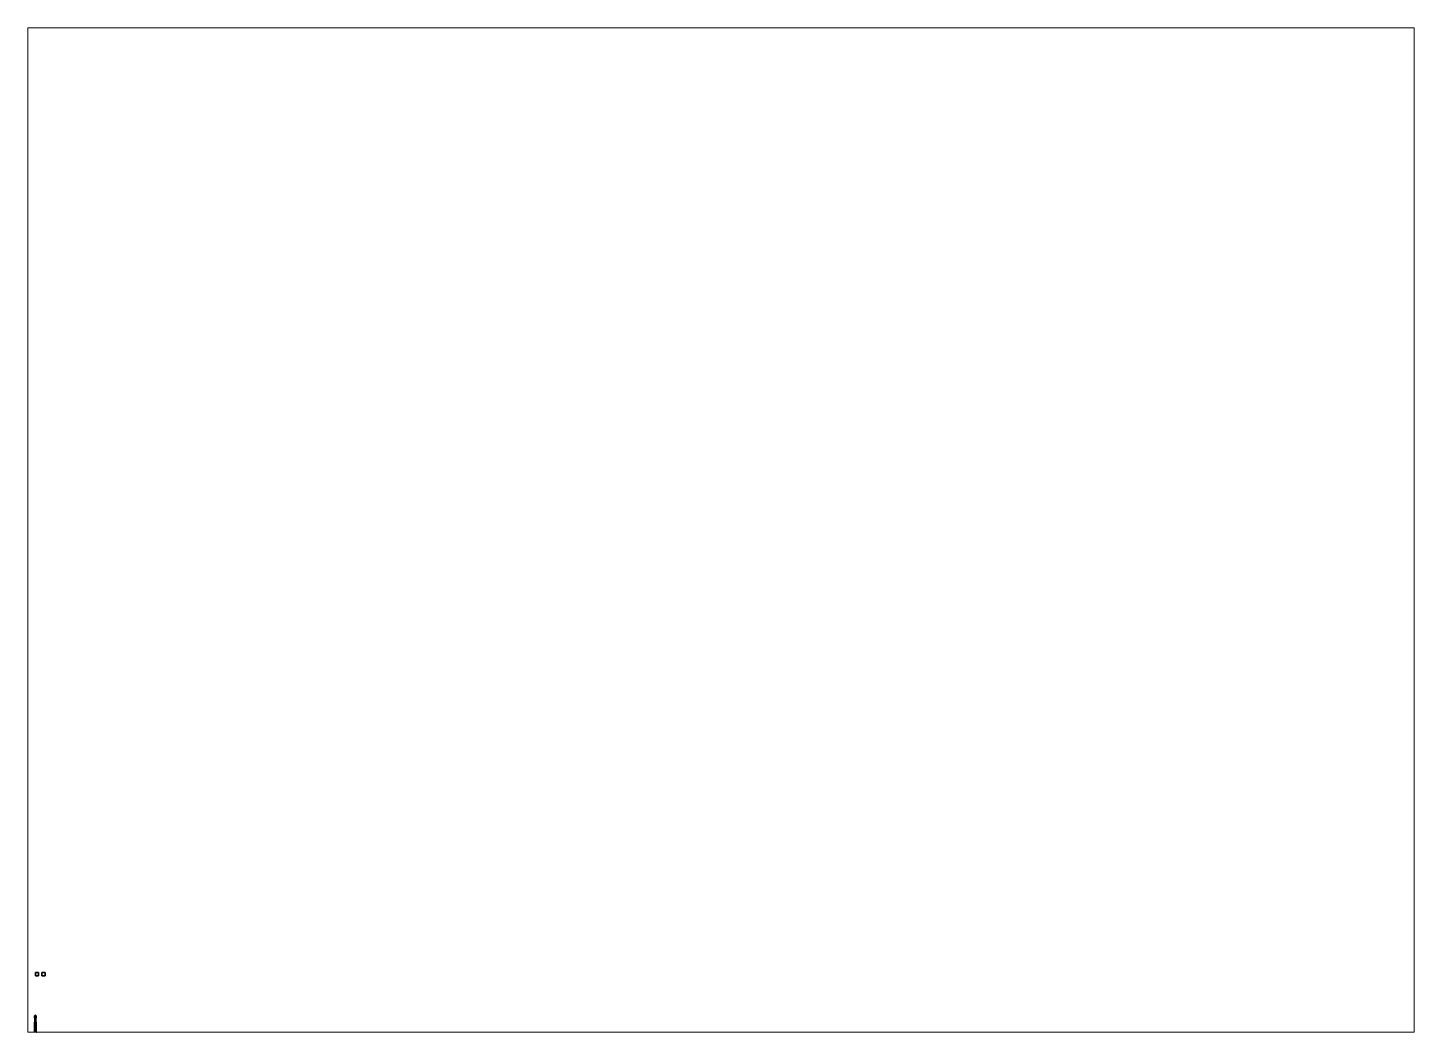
# Paper-space layout 'Layout1' of a CAD drawing. Header units: millimetres. Extents: x 28 to 251, y 20 to 181.
# The model-space entities are those that its viewports show. They can reach past a viewport. Long polylines and large blocks are cut down to what shows.
import ezdxf

# ---------------------------------------------------------------- set-up
doc = ezdxf.new("R2010")
doc.units = ezdxf.units.MM

msp = doc.modelspace()

# ---------------------------------------------------------------- linework, layer by layer
for points in [[(1, 13, 1), (1, 13), (0, 13), (0, 13, 1)], [(1, 13), (1, 12), (0, 12), (0, 13)], [(0, 13), (0, 12), (0, 12, 1), (0, 13, 1)], [(0, 13, 1), (0, 12, 1), (1, 12, 1), (1, 13, 1)], [(1, 12, 1), (1, 12), (1, 13), (1, 13, 1)], [(3, 13), (3, 12), (2, 12), (2, 13)], [(2, 13), (2, 12), (3, 12), (3, 13)], [(0, 12, 1), (0, 12), (1, 12), (1, 12, 1)], [(-0.21, -0.25, 1.15), (-0.25, -0.31, 1.14), (0, -0.21, 1.18)], [(0, -1.62, 1.12), (0, -0.21, 1.18), (-0.25, -0.31, 1.14), (-0.19, -1.67, 1.02)], [(0, -0.24, 0.03), (0, -0.3, 0.03), (-0.25, -0.31, 0.08), (-0.21, -0.25, 0.08)], [(-0.21, -0.25, 0.08), (-0.25, -0.31, 0.08), (-0.25, -0.31, 1.14), (-0.21, -0.25, 1.15)], [(-0.19, -1.67, 0.36), (-0.25, -0.31, 0.08), (0, -0.3, 0.03), (0, -1.67, 0.32)], [(-0.25, -0.31, 1.14), (-0.25, -0.31, 0.08), (-0.19, -1.67, 0.36), (-0.19, -1.67, 1.02)], [(-0.19, -2.19, 0.7), (-0.19, -2.19, 0.6), (-0.23, -2.19, 0.6), (-0.23, -2.19, 0.7)], [(-0.23, -2.19, 0.7), (-0.23, -2.19, 0.6), (-0.23, -2.3, 0.54), (-0.23, -2.3, 0.77)], [(-0.23, -2.3, 0.54), (-0.23, -2.19, 0.6), (-0.19, -2.19, 0.6), (-0.19, -2.3, 0.54)], [(-0.19, -2.3, 0.77), (-0.19, -2.19, 0.7), (-0.23, -2.19, 0.7), (-0.23, -2.3, 0.77)], [(-0.23, -2.3, 0.77), (-0.23, -2.3, 0.54), (-0.23, -2.99, 0.58), (-0.23, -2.99, 0.88)], [(-0.23, -2.99, 0.58), (-0.23, -2.3, 0.54), (-0.19, -2.3, 0.54), (-0.19, -2.99, 0.58)], [(-0.19, -2.99, 0.88), (-0.19, -2.3, 0.77), (-0.23, -2.3, 0.77), (-0.23, -2.99, 0.88)], [(-0.23, -3.02, 0.05), (-0.23, -2.89, -0.28), (-0.23, -3.27, -0.31), (-0.23, -3.41, 0.05)], [(0.23, -3.02, 0.05), (0.23, -2.89, -0.28), (-0.23, -2.89, -0.28), (-0.23, -3.02, 0.05)], [(0.23, -2.89, -0.28), (0.23, -2.89, -0.34), (-0.23, -2.89, -0.34), (-0.23, -2.89, -0.28)], [(-0.23, -2.89, -0.28), (-0.23, -2.89, -0.34), (-0.23, -3.27, -0.36), (-0.23, -3.27, -0.31)], [(-0.23, -2.89, -0.34), (-0.23, -2.91, -0.37), (-0.23, -3.28, -0.37), (-0.23, -3.27, -0.36)], [(0.23, -2.89, -0.34), (0.23, -2.91, -0.37), (-0.23, -2.91, -0.37), (-0.23, -2.89, -0.34)], [(-0.23, -2.91, -0.37), (-0.23, -3.21, -0.47), (-0.23, -3.27, -0.44), (-0.23, -3.28, -0.37)], [(0.23, -2.91, -0.37), (0.23, -3.21, -0.47), (-0.23, -3.21, -0.47), (-0.23, -2.91, -0.37)], [(-0.23, -2.99, 0.88), (-0.23, -2.99, 0.51), (-0.23, -3.72, 0.51), (-0.23, -3.98, 0.88)], [(0.23, -2.99, 0.85), (0.23, -2.99, 0.51), (-0.23, -2.99, 0.51), (-0.23, -2.99, 0.85)], [(-0.23, -3.72, 0.51), (-0.23, -2.99, 0.51), (0.23, -2.99, 0.51), (0.23, -3.72, 0.51)], [(0.23, -3.98, 0.88), (0.23, -2.99, 0.88), (-0.23, -2.99, 0.88), (-0.23, -3.98, 0.88)], [(0.23, -2.99, 0.51), (0.23, -3.05, 0.47), (-0.23, -3.05, 0.47), (-0.23, -2.99, 0.51)], [(-0.23, -2.99, 0.51), (-0.23, -3.05, 0.47), (-0.23, -3.4, 0.47), (-0.23, -3.35, 0.51)], [(-0.23, -3.1, 0.27), (-0.23, -3.02, 0.05), (-0.23, -3.41, 0.05), (-0.23, -3.38, 0.27)], [(0.23, -3.1, 0.27), (0.23, -3.02, 0.05), (-0.23, -3.02, 0.05), (-0.23, -3.1, 0.27)], [(-0.23, -3.05, 0.47), (-0.23, -3.07, 0.43), (-0.23, -3.4, 0.43), (-0.23, -3.4, 0.47)], [(0.23, -3.05, 0.47), (0.23, -3.07, 0.43), (-0.23, -3.07, 0.43), (-0.23, -3.05, 0.47)], [(0.23, -3.07, 0.43), (0.23, -3.1, 0.34), (-0.23, -3.1, 0.34), (-0.23, -3.07, 0.43)], [(-0.23, -3.07, 0.43), (-0.23, -3.1, 0.34), (-0.23, -3.39, 0.34), (-0.23, -3.4, 0.43)], [(-0.23, -3.1, 0.34), (-0.23, -3.1, 0.27), (-0.23, -3.38, 0.27), (-0.23, -3.39, 0.34)], [(0.23, -3.1, 0.34), (0.23, -3.1, 0.27), (-0.23, -3.1, 0.27), (-0.23, -3.1, 0.34)], [(-0.23, -3.27, -0.44), (-0.23, -3.21, -0.47), (0.23, -3.21, -0.47), (0.23, -3.27, -0.44)], [(-0.23, -3.41, 0.05), (-0.23, -3.27, -0.31), (0.23, -3.27, -0.31), (0.23, -3.41, 0.05)], [(-0.23, -3.27, -0.31), (-0.23, -3.27, -0.36), (0.23, -3.27, -0.36), (0.23, -3.27, -0.31)], [(-0.23, -3.27, -0.36), (-0.23, -3.28, -0.37), (0.23, -3.28, -0.37), (0.23, -3.27, -0.36)], [(-0.23, -3.28, -0.37), (-0.23, -3.27, -0.44), (0.23, -3.27, -0.44), (0.23, -3.28, -0.37)], [(-0.23, -3.39, 0.34), (-0.23, -3.38, 0.27), (0.23, -3.38, 0.27), (0.23, -3.39, 0.34)], [(-0.23, -3.38, 0.27), (-0.23, -3.41, 0.05), (0.23, -3.41, 0.05), (0.23, -3.38, 0.27)], [(-0.23, -3.98, 0.88), (-0.23, -3.72, 0.51), (0.23, -3.72, 0.51), (0.23, -3.98, 0.88)], [(-0.23, -3.98, 0.88), (-0.23, -3.72, 0.51), (-0.23, -3.77, 0.53), (-0.23, -3.96, 0.73)], [(0.23, -3.98, 0.88), (0.23, -3.72, 0.51), (-0.23, -3.72, 0.51), (-0.23, -3.98, 0.88)], [(-0.23, -3.77, 0.53), (-0.23, -3.72, 0.51), (0.23, -3.72, 0.51), (0.23, -3.77, 0.53)], [(-0.23, -3.96, 0.73), (-0.23, -3.77, 0.53), (0.23, -3.77, 0.53), (0.23, -3.96, 0.73)], [(-0.23, -3.96, 0.73), (-0.23, -3.77, 0.53), (-0.23, -3.77, 0.53), (-0.23, -3.96, 0.53)], [(0.23, -3.96, 0.73), (0.23, -3.77, 0.53), (-0.23, -3.77, 0.53), (-0.23, -3.96, 0.73)], [(-0.23, -3.96, 0.53), (-0.23, -3.77, 0.53), (0.23, -3.77, 0.53), (0.23, -3.96, 0.53)], [(0.23, -3.96, 0.53), (0.23, -3.96, 0.73), (-0.23, -3.96, 0.73), (-0.23, -3.96, 0.53)], [(-0.23, -3.98, 0.88), (-0.23, -3.96, 0.73), (-0.23, -3.96, 0.73), (-0.23, -3.98, 0.73)], [(-0.23, -3.98, 0.73), (-0.23, -3.96, 0.73), (0.23, -3.96, 0.73), (0.23, -3.98, 0.73)], [(0.23, -3.98, 0.73), (0.23, -3.98, 0.88), (-0.23, -3.98, 0.88), (-0.23, -3.98, 0.73)], [(-0.16, -2.99, 1.21), (-0.22, -2.99, 1.05), (-0.22, -5.36, 1.05), (-0.16, -5.36, 1.21)], [(-0.22, -2.99, 1.05), (-0.16, -2.99, 0.89), (-0.16, -5.36, 0.89), (-0.22, -5.36, 1.05)], [(0, -2.99, 1.27), (0.16, -2.99, 1.21), (-0.22, -2.99, 1.05), (-0.16, -2.99, 1.21)], [(0.16, -2.99, 1.21), (0.22, -2.99, 1.05), (-0.16, -2.99, 0.89), (-0.22, -2.99, 1.05)], [(0, -0.21, 1.18), (0, -0.21, 1.18), (-0.19, -0.21, 1.16), (-0.21, -0.25, 1.15)], [(-0.19, -0.21, 1.16), (-0.19, -0.21, 0.08), (-0.21, -0.25, 0.08), (-0.21, -0.25, 1.15)], [(-0.19, -0.21, 0.08), (0, -0.24, 0.03), (0, -0.24, 0.03), (-0.21, -0.25, 0.08)], [(-0.1, -3.61, 1.49), (-0.1, -3.58, 1.42), (-0.2, -3.58, 1.42), (-0.2, -3.61, 1.49)], [(-0.1, -3.58, 1.42), (-0.1, -3.61, 1.35), (-0.2, -3.61, 1.35), (-0.2, -3.58, 1.42)], [(-0.2, -3.58, 1.42), (-0.2, -3.61, 1.35), (-0.2, -3.68, 1.32), (-0.2, -3.61, 1.49)], [(-0.1, -3.68, 1.52), (-0.1, -3.61, 1.49), (-0.2, -3.61, 1.49), (-0.2, -3.68, 1.52)], [(-0.1, -3.61, 1.35), (-0.1, -3.68, 1.32), (-0.2, -3.68, 1.32), (-0.2, -3.61, 1.35)], [(-0.2, -3.68, 1.52), (-0.2, -3.61, 1.49), (-0.2, -3.78, 1.42), (-0.2, -3.75, 1.49)], [(-0.2, -3.61, 1.49), (-0.2, -3.68, 1.32), (-0.2, -3.75, 1.35), (-0.2, -3.78, 1.42)], [(-0.1, -3.75, 1.49), (-0.1, -3.68, 1.52), (-0.2, -3.68, 1.52), (-0.2, -3.75, 1.49)], [(-0.1, -3.68, 1.32), (-0.1, -3.75, 1.35), (-0.2, -3.75, 1.35), (-0.2, -3.68, 1.32)], [(-0.1, -3.78, 1.42), (-0.1, -3.75, 1.49), (-0.2, -3.75, 1.49), (-0.2, -3.78, 1.42)], [(-0.1, -3.75, 1.35), (-0.1, -3.78, 1.42), (-0.2, -3.78, 1.42), (-0.2, -3.75, 1.35)], [(0.17, -0.17, 0.74), (0.19, -0.21, 0.46), (-0.19, -0.21, 0.46), (-0.17, -0.17, 0.74)], [(-0.17, -0.17, 1.18), (-0.19, -0.21, 1.16), (0, -0.21, 1.18)], [(-0.17, -0.17, 0.74), (-0.19, -0.21, 0.46), (-0.19, -0.21, 1.16), (-0.17, -0.17, 1.18)], [(0.19, -0.21, 0.46), (0.19, -0.21, 0.08), (-0.19, -0.21, 0.08), (-0.19, -0.21, 0.46)], [(0, -0.24, 0.03), (-0.19, -0.21, 0.08), (0.19, -0.21, 0.08), (0, -0.24, 0.03)], [(-0.19, -1.67, 1.02), (-0.19, -1.67, 1.02), (0, -1.74, 1.09), (0, -1.62, 1.12)], [(0, -1.67, 0.32), (-0.01, -1.88, 0.35), (-0.19, -1.91, 0.42), (-0.19, -1.67, 0.36)], [(-0.19, -1.67, 1.02), (-0.19, -1.91, 0.8), (0, -1.97, 0.9), (0, -1.81, 1.05)], [(-0.19, -1.67, 0.36), (-0.19, -1.91, 0.42), (-0.19, -1.91, 0.8), (-0.19, -1.67, 1.02)], [(-0.19, -1.67, 1.02), (-0.19, -1.67, 1.02), (0, -1.81, 1.05), (0, -1.74, 1.09)], [(-0.19, -2.05, 0.45), (-0.19, -1.91, 0.42), (-0.01, -1.88, 0.35)], [(-0.19, -2.99, 0.58), (-0.19, -2.05, 0.45), (-0.01, -1.88, 0.35), (-0.01, -2.47, 0.45)], [(0, -2.07, 0.86), (0, -1.97, 0.9), (-0.19, -1.91, 0.8), (-0.19, -2.05, 0.76)], [(-0.19, -1.91, 0.8), (-0.19, -1.91, 0.42), (-0.19, -2.05, 0.45), (-0.19, -2.05, 0.76)], [(-0.19, -2.05, 0.76), (-0.19, -2.05, 0.45), (-0.19, -2.19, 0.6), (-0.19, -2.19, 0.7)], [(0, -2.71, 0.91), (0, -2.07, 0.86), (-0.19, -2.05, 0.76), (-0.06, -2.73, 0.91)], [(-0.19, -2.05, 0.76), (-0.19, -2.05, 0.76), (-0.19, -2.19, 0.7), (-0.19, -2.3, 0.77)], [(-0.19, -2.99, 0.88), (-0.19, -2.05, 0.76), (-0.19, -2.3, 0.77), (-0.19, -2.99, 0.88)], [(-0.19, -2.3, 0.54), (-0.19, -2.19, 0.6), (-0.19, -2.05, 0.45)], [(-0.19, -2.99, 0.58), (-0.19, -2.3, 0.54), (-0.19, -2.05, 0.45), (-0.19, -2.99, 0.58)], [(-0.06, -2.73, 0.91), (-0.19, -2.05, 0.76), (-0.19, -2.05, 0.76), (-0.06, -2.99, 0.88)], [(-0.06, -2.99, 0.88), (-0.19, -2.05, 0.76), (-0.19, -2.05, 0.76), (-0.19, -2.99, 0.88)], [(-0.19, -2.99, 0.58), (-0.01, -2.47, 0.45), (0, -2.47, 0.45), (0, -2.96, 0.51)], [(-0.17, -0.17, 0.74), (-0.15, -0.13, 0.93), (0.15, -0.13, 0.93), (0.17, -0.17, 0.74)], [(0.17, -0.17, 1.18), (0.15, -0.13, 1.2), (-0.15, -0.13, 1.2), (-0.17, -0.17, 1.18)], [(-0.15, -0.13, 1.2), (-0.15, -0.13, 0.93), (-0.17, -0.17, 0.74), (-0.17, -0.17, 1.18)], [(0, -0.21, 1.18), (0.17, -0.17, 1.18), (-0.17, -0.17, 1.18), (0, -0.21, 1.18)], [(0, -2.99, 1.27), (-0.16, -2.99, 1.21), (-0.16, -5.36, 1.21), (0, -5.36, 1.27)], [(-0.16, -2.99, 0.89), (0, -2.99, 0.83), (0, -5.36, 0.83), (-0.16, -5.36, 0.89)], [(0.22, -2.99, 1.05), (0.16, -2.99, 0.89), (0, -2.99, 0.83), (-0.16, -2.99, 0.89)], [(-0.1, -0.03, 1.14), (-0.15, -0.13, 0.93), (-0.15, -0.13, 1.2), (-0.1, -0.03, 1.2)], [(0.1, -0.03, 1.14), (0.15, -0.13, 0.93), (-0.15, -0.13, 0.93), (-0.1, -0.03, 1.14)], [(-0.1, -0.03, 1.2), (-0.15, -0.13, 1.2), (0.15, -0.13, 1.2), (0.1, -0.03, 1.2)], [(0.1, -0.03, 1.2), (0.1, -0.03, 1.14), (-0.1, -0.03, 1.14), (-0.1, -0.03, 1.2)], [(0.1, -3.37, 1.38), (0.1, -3.37, 1.22), (-0.1, -3.37, 1.22), (-0.1, -3.37, 1.38)], [(-0.1, -3.37, 1.38), (-0.1, -3.37, 1.22), (-0.1, -4.18, 1.22), (-0.1, -4.18, 1.38)], [(0.1, -4.18, 1.38), (0.1, -3.37, 1.38), (-0.1, -3.37, 1.38), (-0.1, -4.18, 1.38)], [(-0.04, -3.73, 1.53), (-0.04, -3.4, 1.53), (-0.1, -3.4, 1.53), (-0.1, -3.73, 1.53)], [(-0.1, -3.4, 1.53), (-0.1, -3.53, 1.45), (-0.1, -3.77, 1.51), (-0.1, -3.73, 1.53)], [(-0.04, -3.4, 1.53), (-0.04, -3.4, 1.38), (-0.1, -3.4, 1.38), (-0.1, -3.4, 1.53)], [(-0.1, -3.4, 1.53), (-0.1, -3.4, 1.38), (-0.1, -3.53, 1.38), (-0.1, -3.53, 1.45)], [(-0.1, -3.77, 1.51), (-0.1, -3.53, 1.45), (-0.1, -4.13, 1.45), (-0.1, -4.18, 1.51)], [(-0.1, -4.13, 1.45), (-0.1, -3.53, 1.45), (-0.04, -3.53, 1.45), (-0.04, -4.13, 1.45)], [(-0.1, -3.53, 1.45), (-0.1, -3.53, 1.38), (-0.04, -3.53, 1.38), (-0.04, -3.53, 1.45)], [(-0.1, -3.73, 1.53), (-0.1, -3.77, 1.51), (-0.04, -3.77, 1.51), (-0.04, -3.73, 1.53)], [(-0.04, -4.18, 1.51), (-0.04, -3.77, 1.51), (-0.1, -3.77, 1.51), (-0.1, -4.18, 1.51)], [(-0.1, -4.13, 1.45), (-0.1, -4.13, 1.38), (-0.1, -4.18, 1.38), (-0.1, -4.18, 1.51)], [(-0.04, -4.13, 1.45), (-0.04, -4.13, 1.38), (-0.1, -4.13, 1.38), (-0.1, -4.13, 1.45)], [(-0.1, -4.18, 1.38), (-0.1, -4.18, 1.22), (0.1, -4.18, 1.22), (0.1, -4.18, 1.38)], [(-0.1, -4.18, 1.51), (-0.1, -4.18, 1.38), (-0.04, -4.18, 1.38), (-0.04, -4.18, 1.51)], [(0.06, -2.73, 1.21), (0.06, -2.73, 0.91), (-0.06, -2.73, 0.91), (-0.06, -2.73, 1.21)], [(-0.06, -2.73, 1.21), (-0.06, -2.73, 0.91), (-0.06, -2.99, 0.88), (-0.06, -2.99, 1.21)], [(-0.06, -2.99, 0.88), (-0.06, -2.73, 0.91), (0.06, -2.73, 0.91), (0.06, -2.99, 0.88)], [(0.06, -2.99, 1.21), (0.06, -2.73, 1.21), (-0.06, -2.73, 1.21), (-0.06, -2.99, 1.21)], [(-0.04, -3.77, 1.51), (-0.04, -3.53, 1.45), (-0.04, -3.4, 1.53), (-0.04, -3.73, 1.53)], [(-0.04, -3.53, 1.38), (-0.04, -3.4, 1.38), (-0.04, -3.4, 1.53), (-0.04, -3.53, 1.45)], [(-0.04, -4.13, 1.45), (-0.04, -3.53, 1.45), (-0.04, -3.77, 1.51), (-0.04, -4.18, 1.51)], [(-0.04, -4.18, 1.38), (-0.04, -4.13, 1.38), (-0.04, -4.13, 1.45), (-0.04, -4.18, 1.51)], [(-0.03, -1.6, -1.66), (-0.03, -1.45, -1.46), (0.03, -1.45, -1.46), (0.03, -1.6, -1.66)], [(0.03, -1.6, -1.66), (0.03, -1.45, -1.46), (-0.03, -1.45, -1.46), (-0.03, -1.6, -1.66)], [(0.03, -1.77, -1.69), (0.03, -1.6, -1.66), (-0.03, -1.6, -1.66), (-0.03, -1.77, -1.69)], [(-0.03, -1.77, -1.69), (-0.03, -1.6, -1.66), (0.03, -1.6, -1.66), (0.03, -1.77, -1.69)], [(-0.03, -1.77, -1.69), (-0.03, -1.91, -1.59), (0.03, -1.91, -1.59), (0.03, -1.77, -1.69)], [(0.03, -1.77, -1.69), (0.03, -1.91, -1.59), (-0.03, -1.91, -1.59), (-0.03, -1.77, -1.69)], [(-0.01, -1.6, -1.66), (-0.01, -1.77, -1.69), (-0.01, -1.8, -1.53), (-0.01, -1.61, -1.48)], [(-0.01, -1.61, -1.48), (-0.01, -1.8, -1.53), (-0.01, -2.31, -0.06), (-0.01, -2.01, -0.04)], [(0, -1.67, 0.32), (0.01, -1.88, 0.35), (-0.01, -1.88, 0.35), (0, -1.67, 0.32)], [(-0.01, -1.88, 0.19), (-0.01, -2.31, -0.06), (-0.01, -2.47, 0.45), (-0.01, -1.88, 0.35)], [(-0.01, -1.93, 0.05), (-0.01, -2.01, -0.04), (-0.01, -2.31, -0.06), (-0.01, -1.88, 0.19)], [(0, -0.21, 1.18), (0.19, -0.21, 1.16), (0.17, -0.17, 1.18), (0, -0.21, 1.18)], [(0, -0.21, 1.18), (0.21, -0.25, 1.15), (0.19, -0.21, 1.16), (0, -0.21, 1.18)], [(0, -0.21, 1.18), (0.25, -0.31, 1.14), (0.21, -0.25, 1.15), (0, -0.21, 1.18)], [(0.19, -1.67, 1.02), (0.25, -0.31, 1.14), (0, -0.21, 1.18), (0, -1.62, 1.12)], [(0, -0.24, 0.03), (0, -0.24, 0.03), (0.19, -0.21, 0.08), (0.21, -0.25, 0.08)], [(0.25, -0.31, 0.08), (0, -0.3, 0.03), (0, -0.24, 0.03), (0.21, -0.25, 0.08)], [(0, -1.67, 0.32), (0, -0.3, 0.03), (0.25, -0.31, 0.08), (0.19, -1.67, 0.36)], [(0, -1.62, 1.12), (0, -1.74, 1.09), (0.19, -1.67, 1.02)], [(0, -1.81, 1.05), (0, -1.97, 0.9), (0.19, -1.91, 0.8), (0.19, -1.67, 1.02)], [(0, -1.74, 1.09), (0, -1.81, 1.05), (0.19, -1.67, 1.02)], [(0.19, -1.67, 0.36), (0.19, -1.91, 0.42), (0.01, -1.88, 0.35), (0, -1.67, 0.32)], [(0.19, -2.05, 0.76), (0.19, -1.91, 0.8), (0, -1.97, 0.9), (0, -2.07, 0.86)], [(0.06, -2.73, 0.91), (0.19, -2.05, 0.76), (0, -2.07, 0.86), (0, -2.71, 0.91)], [(0, -2.96, 0.51), (0, -2.47, 0.45), (0.01, -2.47, 0.45), (0.19, -2.99, 0.58)], [(0.16, -2.99, 1.21), (0, -2.99, 1.27), (0, -5.36, 1.27), (0.16, -5.36, 1.21)], [(0, -2.99, 0.83), (0.16, -2.99, 0.89), (0.16, -5.36, 0.89), (0, -5.36, 0.83)], [(0.01, -1.61, -1.48), (0.01, -1.8, -1.53), (0.01, -1.77, -1.69), (0.01, -1.6, -1.66)], [(0.01, -2.01, -0.04), (0.01, -2.31, -0.06), (0.01, -1.8, -1.53), (0.01, -1.61, -1.48)], [(0.01, -1.88, 0.35), (0.01, -2.47, 0.45), (0.01, -2.31, -0.06), (0.01, -1.88, 0.19)], [(0.01, -1.88, 0.19), (0.01, -2.31, -0.06), (0.01, -2.01, -0.04), (0.01, -1.93, 0.05)], [(0.01, -1.88, 0.35), (0.01, -1.88, 0.35), (0.19, -1.91, 0.42), (0.19, -2.05, 0.45)], [(0.01, -2.47, 0.45), (0.01, -1.88, 0.35), (0.19, -2.05, 0.45), (0.19, -2.99, 0.58)], [(0.04, -3.4, 1.53), (0.04, -3.4, 1.38), (0.04, -3.53, 1.38), (0.04, -3.53, 1.45)], [(0.1, -3.4, 1.53), (0.1, -3.4, 1.38), (0.04, -3.4, 1.38), (0.04, -3.4, 1.53)], [(0.04, -3.4, 1.53), (0.04, -3.53, 1.45), (0.04, -3.77, 1.51), (0.04, -3.73, 1.53)], [(0.1, -3.73, 1.53), (0.1, -3.4, 1.53), (0.04, -3.4, 1.53), (0.04, -3.73, 1.53)], [(0.04, -3.53, 1.45), (0.04, -3.53, 1.38), (0.1, -3.53, 1.38), (0.1, -3.53, 1.45)], [(0.04, -3.77, 1.51), (0.04, -3.53, 1.45), (0.04, -4.13, 1.45), (0.04, -4.18, 1.51)], [(0.04, -4.13, 1.45), (0.04, -3.53, 1.45), (0.1, -3.53, 1.45), (0.1, -4.13, 1.45)], [(0.04, -3.73, 1.53), (0.04, -3.77, 1.51), (0.1, -3.77, 1.51), (0.1, -3.73, 1.53)], [(0.1, -4.18, 1.51), (0.1, -3.77, 1.51), (0.04, -3.77, 1.51), (0.04, -4.18, 1.51)], [(0.1, -4.13, 1.45), (0.1, -4.13, 1.38), (0.04, -4.13, 1.38), (0.04, -4.13, 1.45)], [(0.04, -4.13, 1.45), (0.04, -4.13, 1.38), (0.04, -4.18, 1.38), (0.04, -4.18, 1.51)], [(0.04, -4.18, 1.51), (0.04, -4.18, 1.38), (0.1, -4.18, 1.38), (0.1, -4.18, 1.51)], [(0.06, -2.99, 0.88), (0.19, -2.05, 0.76), (0.19, -2.05, 0.76), (0.06, -2.73, 0.91)], [(0.19, -2.99, 0.88), (0.19, -2.05, 0.76), (0.19, -2.05, 0.76), (0.06, -2.99, 0.88)], [(0.06, -2.99, 0.88), (0.06, -2.73, 0.91), (0.06, -2.73, 1.21), (0.06, -2.99, 1.21)], [(0.15, -0.13, 1.2), (0.15, -0.13, 0.93), (0.1, -0.03, 1.14), (0.1, -0.03, 1.2)], [(0.1, -4.18, 1.22), (0.1, -3.37, 1.22), (0.1, -3.37, 1.38), (0.1, -4.18, 1.38)], [(0.1, -3.53, 1.38), (0.1, -3.4, 1.38), (0.1, -3.4, 1.53), (0.1, -3.53, 1.45)], [(0.1, -3.77, 1.51), (0.1, -3.53, 1.45), (0.1, -3.4, 1.53), (0.1, -3.73, 1.53)], [(0.1, -4.13, 1.45), (0.1, -3.53, 1.45), (0.1, -3.77, 1.51), (0.1, -4.18, 1.51)], [(0.2, -3.61, 1.49), (0.2, -3.58, 1.42), (0.1, -3.58, 1.42), (0.1, -3.61, 1.49)], [(0.2, -3.58, 1.42), (0.2, -3.61, 1.35), (0.1, -3.61, 1.35), (0.1, -3.58, 1.42)], [(0.2, -3.68, 1.52), (0.2, -3.61, 1.49), (0.1, -3.61, 1.49), (0.1, -3.68, 1.52)], [(0.2, -3.61, 1.35), (0.2, -3.68, 1.32), (0.1, -3.68, 1.32), (0.1, -3.61, 1.35)], [(0.2, -3.75, 1.49), (0.2, -3.68, 1.52), (0.1, -3.68, 1.52), (0.1, -3.75, 1.49)], [(0.2, -3.68, 1.32), (0.2, -3.75, 1.35), (0.1, -3.75, 1.35), (0.1, -3.68, 1.32)], [(0.2, -3.78, 1.42), (0.2, -3.75, 1.49), (0.1, -3.75, 1.49), (0.1, -3.78, 1.42)], [(0.2, -3.75, 1.35), (0.2, -3.78, 1.42), (0.1, -3.78, 1.42), (0.1, -3.75, 1.35)], [(0.1, -4.18, 1.38), (0.1, -4.13, 1.38), (0.1, -4.13, 1.45), (0.1, -4.18, 1.51)], [(0.17, -0.17, 0.74), (0.15, -0.13, 0.93), (0.15, -0.13, 1.2), (0.17, -0.17, 1.18)], [(0.22, -2.99, 1.05), (0.16, -2.99, 1.21), (0.16, -5.36, 1.21), (0.22, -5.36, 1.05)], [(0.16, -2.99, 0.89), (0.22, -2.99, 1.05), (0.22, -5.36, 1.05), (0.16, -5.36, 0.89)], [(0.19, -0.21, 1.16), (0.19, -0.21, 0.46), (0.17, -0.17, 0.74), (0.17, -0.17, 1.18)], [(0.21, -0.25, 0.08), (0.19, -0.21, 0.08), (0.19, -0.21, 1.16), (0.21, -0.25, 1.15)], [(0.19, -1.67, 0.36), (0.25, -0.31, 0.08), (0.25, -0.31, 1.14), (0.19, -1.67, 1.02)], [(0.19, -1.91, 0.8), (0.19, -1.91, 0.42), (0.19, -1.67, 0.36), (0.19, -1.67, 1.02)], [(0.19, -2.05, 0.45), (0.19, -1.91, 0.42), (0.19, -1.91, 0.8), (0.19, -2.05, 0.76)], [(0.19, -2.19, 0.6), (0.19, -2.05, 0.45), (0.19, -2.05, 0.76), (0.19, -2.19, 0.7)], [(0.19, -2.3, 0.77), (0.19, -2.19, 0.7), (0.19, -2.05, 0.76)], [(0.19, -2.99, 0.88), (0.19, -2.3, 0.77), (0.19, -2.05, 0.76), (0.19, -2.99, 0.88)], [(0.19, -2.05, 0.45), (0.19, -2.05, 0.45), (0.19, -2.19, 0.6), (0.19, -2.3, 0.54)], [(0.19, -2.99, 0.58), (0.19, -2.05, 0.45), (0.19, -2.3, 0.54), (0.19, -2.99, 0.58)], [(0.23, -2.19, 0.7), (0.23, -2.19, 0.6), (0.19, -2.19, 0.6), (0.19, -2.19, 0.7)], [(0.19, -2.3, 0.54), (0.19, -2.19, 0.6), (0.23, -2.19, 0.6), (0.23, -2.3, 0.54)], [(0.23, -2.3, 0.77), (0.23, -2.19, 0.7), (0.19, -2.19, 0.7), (0.19, -2.3, 0.77)], [(0.19, -2.99, 0.58), (0.19, -2.3, 0.54), (0.23, -2.3, 0.54), (0.23, -2.99, 0.58)], [(0.23, -2.99, 0.88), (0.23, -2.3, 0.77), (0.19, -2.3, 0.77), (0.19, -2.99, 0.88)], [(0.2, -3.58, 1.42), (0.2, -3.61, 1.49), (0.2, -3.68, 1.52), (0.2, -3.61, 1.35)], [(0.2, -3.61, 1.35), (0.2, -3.68, 1.52), (0.2, -3.75, 1.49), (0.2, -3.78, 1.42)], [(0.2, -3.68, 1.32), (0.2, -3.61, 1.35), (0.2, -3.78, 1.42), (0.2, -3.75, 1.35)], [(0.25, -0.31, 1.14), (0.25, -0.31, 0.08), (0.21, -0.25, 0.08), (0.21, -0.25, 1.15)], [(0.23, -2.3, 0.54), (0.23, -2.19, 0.6), (0.23, -2.19, 0.7), (0.23, -2.3, 0.77)], [(0.23, -2.99, 0.58), (0.23, -2.3, 0.54), (0.23, -2.3, 0.77), (0.23, -2.99, 0.88)], [(0.23, -3.27, -0.31), (0.23, -2.89, -0.28), (0.23, -3.02, 0.05), (0.23, -3.41, 0.05)], [(0.23, -3.27, -0.36), (0.23, -2.89, -0.34), (0.23, -2.89, -0.28), (0.23, -3.27, -0.31)], [(0.23, -3.28, -0.37), (0.23, -2.91, -0.37), (0.23, -2.89, -0.34), (0.23, -3.27, -0.36)], [(0.23, -3.27, -0.44), (0.23, -3.21, -0.47), (0.23, -2.91, -0.37), (0.23, -3.28, -0.37)], [(0.23, -3.72, 0.51), (0.23, -2.99, 0.51), (0.23, -2.99, 0.88), (0.23, -3.98, 0.88)], [(0.23, -3.4, 0.47), (0.23, -3.05, 0.47), (0.23, -2.99, 0.51), (0.23, -3.35, 0.51)], [(0.23, -3.41, 0.05), (0.23, -3.02, 0.05), (0.23, -3.1, 0.27), (0.23, -3.38, 0.27)], [(0.23, -3.4, 0.43), (0.23, -3.07, 0.43), (0.23, -3.05, 0.47), (0.23, -3.4, 0.47)], [(0.23, -3.39, 0.34), (0.23, -3.1, 0.34), (0.23, -3.07, 0.43), (0.23, -3.4, 0.43)], [(0.23, -3.38, 0.27), (0.23, -3.1, 0.27), (0.23, -3.1, 0.34), (0.23, -3.39, 0.34)], [(0.23, -3.77, 0.53), (0.23, -3.72, 0.51), (0.23, -3.98, 0.88), (0.23, -3.96, 0.73)], [(0.23, -3.77, 0.53), (0.23, -3.77, 0.53), (0.23, -3.96, 0.73), (0.23, -3.96, 0.53)], [(0.23, -3.96, 0.73), (0.23, -3.96, 0.73), (0.23, -3.98, 0.88), (0.23, -3.98, 0.73)], [(0.38, -5.36, 1.54), (0.38, -5.36, 0.82), (-0.22, -5.36, 0.82), (-0.22, -5.36, 1.54)], [(-0.22, -5.36, 1.54), (-0.22, -5.36, 0.82), (-0.22, -7.2, 0.82), (-0.22, -7.2, 1.54)], [(-0.22, -7.2, 0.82), (-0.22, -5.36, 0.82), (0.38, -5.36, 0.82), (0.38, -7.2, 0.82)], [(0.38, -7.2, 1.54), (0.38, -5.36, 1.54), (-0.22, -5.36, 1.54), (-0.22, -7.2, 1.54)], [(-0.22, -7.2, 1.54), (-0.22, -7.2, 0.82), (0.38, -7.2, 0.82), (0.38, -7.2, 1.54)], [(-0.08, -7.2, 1.14), (-0.11, -7.2, 1.06), (-0.11, -9.63, 1.06), (-0.08, -9.63, 1.14)], [(-0.11, -7.2, 1.06), (-0.08, -7.2, 0.98), (-0.08, -9.63, 0.98), (-0.11, -9.63, 1.06)], [(0, -7.2, 1.17), (-0.08, -7.2, 1.14), (-0.08, -9.63, 1.14), (0, -9.63, 1.17)], [(-0.08, -7.2, 0.98), (0, -7.2, 0.95), (0, -9.63, 0.95), (-0.08, -9.63, 0.98)], [(-0.06, -7.32, 1.39), (-0.06, -7.2, 1.12), (-0.06, -7.91, 1.12), (-0.06, -7.61, 1.39)], [(-0.06, -7.2, 1.54), (-0.06, -7.2, 1.12), (-0.06, -7.32, 1.39), (-0.06, -7.32, 1.48)], [(-0.06, -7.27, 1.54), (-0.06, -7.2, 1.54), (-0.06, -7.32, 1.48), (-0.06, -7.31, 1.52)], [(0.06, -7.27, 1.54), (0.06, -7.2, 1.54), (-0.06, -7.2, 1.54), (-0.06, -7.27, 1.54)], [(0.06, -7.31, 1.52), (0.06, -7.27, 1.54), (-0.06, -7.27, 1.54), (-0.06, -7.31, 1.52)], [(-0.06, -7.31, 1.52), (-0.06, -7.32, 1.48), (0.06, -7.32, 1.48), (0.06, -7.31, 1.52)], [(0.06, -7.61, 1.39), (0.06, -7.32, 1.39), (-0.06, -7.32, 1.39), (-0.06, -7.61, 1.39)], [(-0.06, -7.32, 1.48), (-0.06, -7.32, 1.39), (0.06, -7.32, 1.39), (0.06, -7.32, 1.48)], [(0.08, -7.2, 1.14), (0, -7.2, 1.17), (0, -9.63, 1.17), (0.08, -9.63, 1.14)], [(0, -7.2, 0.95), (0.08, -7.2, 0.98), (0.08, -9.63, 0.98), (0, -9.63, 0.95)], [(0.06, -7.91, 1.12), (0.06, -7.2, 1.12), (0.06, -7.32, 1.39), (0.06, -7.61, 1.39)], [(0.06, -7.32, 1.39), (0.06, -7.2, 1.12), (0.06, -7.2, 1.54), (0.06, -7.32, 1.48)], [(0.06, -7.32, 1.48), (0.06, -7.2, 1.54), (0.06, -7.27, 1.54), (0.06, -7.31, 1.52)], [(0.11, -7.2, 1.06), (0.08, -7.2, 1.14), (0.08, -9.63, 1.14), (0.11, -9.63, 1.06)], [(0.08, -7.2, 0.98), (0.11, -7.2, 1.06), (0.11, -9.63, 1.06), (0.08, -9.63, 0.98)], [(0.18, -5.99, 1.64), (0.15, -6.07, 1.64), (0.18, -6.15, 1.64), (0.26, -5.96, 1.64)], [(0.18, -5.99, 1.54), (0.15, -6.07, 1.54), (0.15, -6.07, 1.64), (0.18, -5.99, 1.64)], [(0.15, -6.07, 1.54), (0.18, -6.15, 1.54), (0.18, -6.15, 1.64), (0.15, -6.07, 1.64)], [(0.26, -5.96, 1.54), (0.18, -5.99, 1.54), (0.18, -5.99, 1.64), (0.26, -5.96, 1.64)], [(0.26, -5.96, 1.64), (0.18, -6.15, 1.64), (0.26, -6.18, 1.64), (0.34, -5.99, 1.64)], [(0.18, -6.15, 1.54), (0.26, -6.18, 1.54), (0.26, -6.18, 1.64), (0.18, -6.15, 1.64)], [(0.32, -5.18, 1.07), (0.32, -5.18, 0.85), (0.22, -5.18, 0.85), (0.22, -5.18, 1.07)], [(0.22, -5.18, 1.07), (0.22, -5.18, 0.85), (0.22, -5.29, 0.94), (0.22, -5.34, 1.07)], [(0.32, -5.34, 1.07), (0.32, -5.18, 1.07), (0.22, -5.18, 1.07), (0.22, -5.34, 1.07)], [(0.22, -5.18, 0.85), (0.22, -5.2, 0.72), (0.22, -5.29, 0.75), (0.22, -5.29, 0.94)], [(0.32, -5.18, 0.85), (0.32, -5.2, 0.72), (0.22, -5.2, 0.72), (0.22, -5.18, 0.85)], [(0.32, -5.2, 0.72), (0.32, -5.27, 0.59), (0.22, -5.27, 0.59), (0.22, -5.2, 0.72)], [(0.22, -5.2, 0.72), (0.22, -5.27, 0.59), (0.22, -5.32, 0.62), (0.22, -5.29, 0.75)], [(0.22, -5.32, 0.62), (0.22, -5.27, 0.59), (0.32, -5.27, 0.59), (0.32, -5.32, 0.62)], [(0.22, -5.34, 1.07), (0.22, -5.29, 0.94), (0.32, -5.29, 0.94), (0.32, -5.34, 1.07)], [(0.22, -5.29, 0.94), (0.22, -5.29, 0.75), (0.32, -5.29, 0.75), (0.32, -5.29, 0.94)], [(0.22, -5.29, 0.75), (0.22, -5.32, 0.62), (0.32, -5.32, 0.62), (0.32, -5.29, 0.75)], [(0.34, -5.99, 1.54), (0.26, -5.96, 1.54), (0.26, -5.96, 1.64), (0.34, -5.99, 1.64)], [(0.34, -5.99, 1.64), (0.26, -6.18, 1.64), (0.34, -6.15, 1.64), (0.37, -6.07, 1.64)], [(0.26, -6.18, 1.54), (0.34, -6.15, 1.54), (0.34, -6.15, 1.64), (0.26, -6.18, 1.64)], [(0.32, -5.29, 0.94), (0.32, -5.18, 0.85), (0.32, -5.18, 1.07), (0.32, -5.34, 1.07)], [(0.32, -5.29, 0.75), (0.32, -5.2, 0.72), (0.32, -5.18, 0.85), (0.32, -5.29, 0.94)], [(0.32, -5.32, 0.62), (0.32, -5.27, 0.59), (0.32, -5.2, 0.72), (0.32, -5.29, 0.75)], [(0.37, -6.07, 1.54), (0.34, -5.99, 1.54), (0.34, -5.99, 1.64), (0.37, -6.07, 1.64)], [(0.34, -6.15, 1.54), (0.37, -6.07, 1.54), (0.37, -6.07, 1.64), (0.34, -6.15, 1.64)], [(0.38, -7.2, 0.82), (0.38, -5.36, 0.82), (0.38, -5.36, 1.54), (0.38, -7.2, 1.54)], [(2.52, -6.74, 1.22), (2.52, -5.68, 1.22), (0.38, -5.68, 1.22), (0.38, -6.74, 1.22)], [(2.52, -5.68, 1.22), (2.52, -5.68, 0.91), (0.38, -5.68, 0.91), (0.38, -5.68, 1.22)], [(0.38, -6.74, 0.91), (0.38, -5.68, 0.91), (2.52, -5.68, 0.91), (2.52, -6.74, 0.91)], [(0.38, -6.74, 1.22), (0.38, -6.74, 0.91), (2.52, -6.74, 0.91), (2.52, -6.74, 1.22)], [(2.52, -6.74, 0.91), (2.52, -5.68, 0.91), (2.52, -5.68, 1.22), (2.52, -6.74, 1.22)]]:
    msp.add_3dface(points)
at = {"color": 2}
for points in [[(-0.1, -3.56, 0.47), (-0.1, -3.72, 0.51), (-0.1, -3.35, 0.51), (-0.1, -3.4, 0.47)], [(-0.1, -3.45, 0.1), (-0.1, -3.41, 0.21), (-0.1, -3.38, 0.27), (-0.1, -3.41, 0.05)], [(-0.1, -3.38, 0.27), (-0.1, -3.41, 0.21), (0.1, -3.41, 0.21), (0.1, -3.38, 0.27)], [(-0.1, -3.39, 0.34), (-0.1, -3.47, 0.43), (-0.1, -3.4, 0.43), (-0.1, -3.39, 0.34)], [(0.1, -3.39, 0.34), (0.1, -3.47, 0.43), (-0.1, -3.47, 0.43), (-0.1, -3.39, 0.34)], [(-0.1, -3.47, 0.43), (-0.1, -3.56, 0.47), (-0.1, -3.4, 0.47), (-0.1, -3.4, 0.43)], [(-0.1, -3.41, 0.21), (-0.1, -3.5, 0.13), (0.1, -3.5, 0.13), (0.1, -3.41, 0.21)], [(-0.1, -3.5, 0.11), (-0.1, -3.5, 0.13), (-0.1, -3.41, 0.21), (-0.1, -3.45, 0.1)], [(0.1, -3.41, 0.05), (0.1, -3.45, 0.1), (-0.1, -3.45, 0.1), (-0.1, -3.41, 0.05)], [(0.1, -3.45, 0.1), (0.1, -3.5, 0.11), (-0.1, -3.5, 0.11), (-0.1, -3.45, 0.1)], [(0.1, -3.47, 0.43), (0.1, -3.56, 0.47), (-0.1, -3.56, 0.47), (-0.1, -3.47, 0.43)], [(-0.1, -3.59, 0.11), (-0.1, -3.59, 0.13), (-0.1, -3.5, 0.13), (-0.1, -3.5, 0.11)], [(0.1, -3.5, 0.11), (0.1, -3.59, 0.11), (-0.1, -3.59, 0.11), (-0.1, -3.5, 0.11)], [(-0.1, -3.5, 0.13), (-0.1, -3.59, 0.13), (0.1, -3.59, 0.13), (0.1, -3.5, 0.13)], [(0.1, -3.56, 0.47), (0.1, -3.72, 0.51), (-0.1, -3.72, 0.51), (-0.1, -3.56, 0.47)], [(-0.1, -3.63, 0.39), (-0.1, -3.63, 0.49), (-0.1, -3.57, 0.48), (-0.1, -3.57, 0.4)], [(-0.1, -3.57, 0.4), (-0.1, -3.57, 0.48), (0.1, -3.57, 0.48), (0.1, -3.57, 0.4)], [(-0.1, -3.66, 0.32), (-0.1, -3.63, 0.39), (-0.1, -3.57, 0.4), (-0.1, -3.6, 0.32)], [(-0.1, -3.6, 0.32), (-0.1, -3.57, 0.4), (0.1, -3.57, 0.4), (0.1, -3.6, 0.32)], [(0.1, -3.59, 0.11), (0.1, -3.83, 0.18), (-0.1, -3.83, 0.18), (-0.1, -3.59, 0.11)], [(-0.1, -3.83, 0.18), (-0.1, -3.83, 0.2), (-0.1, -3.59, 0.13), (-0.1, -3.59, 0.11)], [(-0.1, -3.59, 0.13), (-0.1, -3.83, 0.2), (0.1, -3.83, 0.2), (0.1, -3.59, 0.13)], [(-0.1, -3.75, 0.27), (-0.1, -3.66, 0.32), (-0.1, -3.6, 0.32), (-0.1, -3.75, 0.25)], [(-0.1, -3.75, 0.25), (-0.1, -3.6, 0.32), (0.1, -3.6, 0.32), (0.1, -3.75, 0.25)], [(0.1, -3.63, 0.39), (0.1, -3.63, 0.49), (-0.1, -3.63, 0.49), (-0.1, -3.63, 0.39)], [(0.1, -3.66, 0.32), (0.1, -3.63, 0.39), (-0.1, -3.63, 0.39), (-0.1, -3.66, 0.32)], [(0.1, -3.75, 0.27), (0.1, -3.66, 0.32), (-0.1, -3.66, 0.32), (-0.1, -3.75, 0.27)], [(0.1, -3.75, 0.25), (0.1, -3.75, 0.27), (-0.1, -3.75, 0.27), (-0.1, -3.75, 0.25)], [(-0.1, -3.96, 0.53), (-0.1, -3.81, 0.53), (-0.1, -3.89, 0.5), (-0.1, -3.96, 0.5)], [(-0.1, -3.89, 0.5), (-0.1, -3.81, 0.53), (0.1, -3.81, 0.53), (0.1, -3.89, 0.5)], [(-0.1, -3.93, 0.24), (-0.1, -3.91, 0.25), (-0.1, -3.83, 0.2), (-0.1, -3.83, 0.18)], [(0.1, -3.83, 0.18), (0.1, -3.93, 0.24), (-0.1, -3.93, 0.24), (-0.1, -3.83, 0.18)], [(-0.1, -3.83, 0.2), (-0.1, -3.91, 0.25), (0.1, -3.91, 0.25), (0.1, -3.83, 0.2)], [(-0.1, -3.96, 0.5), (-0.1, -3.89, 0.5), (-0.1, -3.95, 0.41), (-0.1, -3.97, 0.41)], [(-0.1, -3.95, 0.41), (-0.1, -3.89, 0.5), (0.1, -3.89, 0.5), (0.1, -3.95, 0.41)], [(-0.1, -3.98, 0.33), (-0.1, -3.96, 0.34), (-0.1, -3.91, 0.25), (-0.1, -3.93, 0.24)], [(-0.1, -3.91, 0.25), (-0.1, -3.96, 0.34), (0.1, -3.96, 0.34), (0.1, -3.91, 0.25)], [(0.1, -3.93, 0.24), (0.1, -3.98, 0.33), (-0.1, -3.98, 0.33), (-0.1, -3.93, 0.24)], [(-0.1, -3.97, 0.41), (-0.1, -3.95, 0.41), (-0.1, -3.96, 0.37), (-0.1, -3.98, 0.37)], [(-0.1, -3.96, 0.37), (-0.1, -3.95, 0.41), (0.1, -3.95, 0.41), (0.1, -3.96, 0.37)], [(0.1, -3.96, 0.5), (0.1, -3.96, 0.53), (-0.1, -3.96, 0.53), (-0.1, -3.96, 0.5)], [(0.1, -3.97, 0.41), (0.1, -3.96, 0.5), (-0.1, -3.96, 0.5), (-0.1, -3.97, 0.41)], [(-0.1, -3.98, 0.37), (-0.1, -3.96, 0.37), (-0.1, -3.96, 0.34), (-0.1, -3.98, 0.33)], [(-0.1, -3.96, 0.34), (-0.1, -3.96, 0.37), (0.1, -3.96, 0.37), (0.1, -3.96, 0.34)], [(0.1, -3.98, 0.37), (0.1, -3.97, 0.41), (-0.1, -3.97, 0.41), (-0.1, -3.98, 0.37)], [(0.1, -3.98, 0.33), (0.1, -3.98, 0.37), (-0.1, -3.98, 0.37), (-0.1, -3.98, 0.33)], [(0.1, -3.35, 0.51), (0.1, -3.72, 0.51), (0.1, -3.56, 0.47), (0.1, -3.4, 0.47)], [(0.1, -3.38, 0.27), (0.1, -3.41, 0.21), (0.1, -3.45, 0.1), (0.1, -3.41, 0.05)], [(0.1, -3.4, 0.43), (0.1, -3.47, 0.43), (0.1, -3.39, 0.34)], [(0.1, -3.4, 0.47), (0.1, -3.56, 0.47), (0.1, -3.47, 0.43), (0.1, -3.4, 0.43)], [(0.1, -3.41, 0.21), (0.1, -3.5, 0.13), (0.1, -3.5, 0.11), (0.1, -3.45, 0.1)], [(0.1, -3.5, 0.13), (0.1, -3.59, 0.13), (0.1, -3.59, 0.11), (0.1, -3.5, 0.11)], [(0.1, -3.57, 0.48), (0.1, -3.63, 0.49), (0.1, -3.63, 0.39), (0.1, -3.57, 0.4)], [(0.1, -3.57, 0.4), (0.1, -3.63, 0.39), (0.1, -3.66, 0.32), (0.1, -3.6, 0.32)], [(0.1, -3.59, 0.13), (0.1, -3.83, 0.2), (0.1, -3.83, 0.18), (0.1, -3.59, 0.11)], [(0.1, -3.6, 0.32), (0.1, -3.66, 0.32), (0.1, -3.75, 0.27), (0.1, -3.75, 0.25)], [(0.1, -3.89, 0.5), (0.1, -3.81, 0.53), (0.1, -3.96, 0.53), (0.1, -3.96, 0.5)], [(0.1, -3.83, 0.2), (0.1, -3.91, 0.25), (0.1, -3.93, 0.24), (0.1, -3.83, 0.18)], [(0.1, -3.95, 0.41), (0.1, -3.89, 0.5), (0.1, -3.96, 0.5), (0.1, -3.97, 0.41)], [(0.1, -3.91, 0.25), (0.1, -3.96, 0.34), (0.1, -3.98, 0.33), (0.1, -3.93, 0.24)], [(0.1, -3.96, 0.37), (0.1, -3.95, 0.41), (0.1, -3.97, 0.41), (0.1, -3.98, 0.37)], [(0.1, -3.96, 0.34), (0.1, -3.96, 0.37), (0.1, -3.98, 0.37), (0.1, -3.98, 0.33)]]:
    msp.add_3dface(points, dxfattribs=at)
at = {"color": 6}
for points in [[(-0.18, -7.2, 0.98), (-0.18, -9.81, 0.98), (-0.21, -9.81, 1.06), (-0.21, -7.2, 1.06)], [(-0.21, -7.2, 1.06), (-0.21, -9.81, 1.06), (-0.16, -9.81, 1.18), (-0.16, -7.2, 1.18)], [(-0.19, -9.81, 1.06), (-0.16, -9.81, 0.98), (-0.16, -7.2, 0.98), (-0.19, -7.2, 1.06)], [(-0.14, -9.81, 1.18), (-0.19, -9.81, 1.06), (-0.19, -7.2, 1.06), (-0.14, -7.2, 1.18)], [(-0.18, -7.2, 0.98), (-0.13, -7.2, 0.89), (-0.13, -7.65, 0.89), (-0.18, -7.65, 0.98)], [(-0.16, -7.2, 0.98), (-0.16, -9.81, 0.98), (-0.18, -9.81, 0.98), (-0.18, -7.2, 0.98)], [(-0.16, -7.2, 1.18), (-0.16, -9.81, 1.18), (-0.14, -9.81, 1.18), (-0.14, -7.2, 1.18)], [(-0.13, -7.2, 0.89), (-0.13, -7.2, 0.82), (-0.13, -7.65, 0.82), (-0.13, -7.65, 0.89)], [(-0.13, -7.2, 0.82), (-0.02, -7.2, 0.75), (-0.02, -7.65, 0.75), (-0.13, -7.65, 0.82)], [(0.13, -7.2, 0.82), (0.02, -7.2, 0.75), (-0.02, -7.2, 0.75), (-0.13, -7.2, 0.82)], [(-0.02, -7.65, 0.75), (-0.02, -7.2, 0.75), (0.02, -7.2, 0.75), (0.02, -7.65, 0.75)], [(0.02, -7.65, 0.75), (0.02, -7.2, 0.75), (0.13, -7.2, 0.82), (0.13, -7.65, 0.82)], [(0.13, -7.65, 0.89), (0.13, -7.2, 0.89), (0.18, -7.2, 0.98), (0.18, -7.65, 0.98)], [(0.13, -7.65, 0.82), (0.13, -7.2, 0.82), (0.13, -7.2, 0.89), (0.13, -7.65, 0.89)], [(0.14, -7.2, 1.18), (0.19, -7.2, 1.06), (0.19, -9.81, 1.06), (0.14, -9.81, 1.18)], [(0.16, -9.81, 1.18), (0.16, -7.2, 1.18), (0.14, -7.2, 1.18), (0.14, -9.81, 1.18)], [(0.19, -7.2, 1.06), (0.16, -7.2, 0.98), (0.16, -9.81, 0.98), (0.19, -9.81, 1.06)], [(0.16, -9.81, 0.98), (0.16, -7.2, 0.98), (0.18, -7.2, 0.98), (0.18, -9.81, 0.98)], [(0.21, -9.81, 1.06), (0.21, -7.2, 1.06), (0.16, -7.2, 1.18), (0.16, -9.81, 1.18)], [(0.18, -9.81, 0.98), (0.18, -7.2, 0.98), (0.21, -7.2, 1.06), (0.21, -9.81, 1.06)]]:
    msp.add_3dface(points, dxfattribs=at)

psp = doc.layouts.get("Layout1")

# ---------------------------------------------------------------- viewports
at = {"layer": '0'}
psp.add_viewport(center=(139.22, 100.81), size=(222.76, 161.29), view_center_point=(210, 148.5), view_height=307.4901, dxfattribs=at)

doc.saveas('drawing.dxf')
